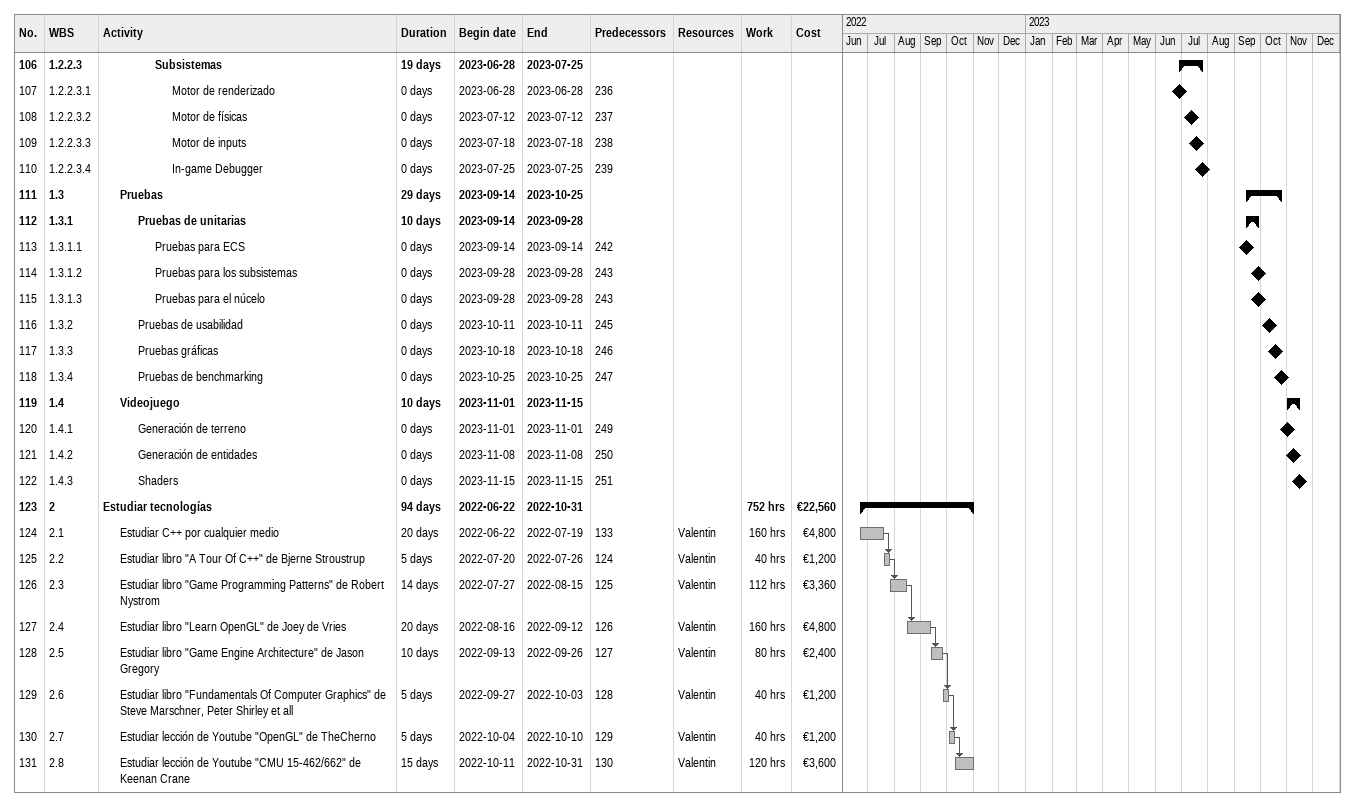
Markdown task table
| ID | WBS | Task | Duration | Start | Finish | Predecessors | Resources | Work (h) | Cost (€) |
|---|---|---|---|---|---|---|---|---|---|
| 106 | 1.2.2.3 | **Subsistemas** | 19d | 2023-06-28 | 2023-07-25 |  |  |  |  |
| 107 | 1.2.2.3.1 | Motor de renderizado | 0d | 2023-06-28 | 2023-06-28 | 236 |  |  |  |
| 108 | 1.2.2.3.2 | Motor de físicas | 0d | 2023-07-12 | 2023-07-12 | 237 |  |  |  |
| 109 | 1.2.2.3.3 | Motor de inputs | 0d | 2023-07-18 | 2023-07-18 | 238 |  |  |  |
| 110 | 1.2.2.3.4 | In-game Debugger | 0d | 2023-07-25 | 2023-07-25 | 239 |  |  |  |
| 111 | 1.3 | **Pruebas** | 29d | 2023-09-14 | 2023-10-25 |  |  |  |  |
| 112 | 1.3.1 | **Pruebas de unitarias** | 10d | 2023-09-14 | 2023-09-28 |  |  |  |  |
| 113 | 1.3.1.1 | Pruebas para ECS | 0d | 2023-09-14 | 2023-09-14 | 242 |  |  |  |
| 114 | 1.3.1.2 | Pruebas para los subsistemas | 0d | 2023-09-28 | 2023-09-28 | 243 |  |  |  |
| 115 | 1.3.1.3 | Pruebas para el núcelo | 0d | 2023-09-28 | 2023-09-28 | 243 |  |  |  |
| 116 | 1.3.2 | Pruebas de usabilidad | 0d | 2023-10-11 | 2023-10-11 | 245 |  |  |  |
| 117 | 1.3.3 | Pruebas gráficas | 0d | 2023-10-18 | 2023-10-18 | 246 |  |  |  |
| 118 | 1.3.4 | Pruebas de benchmarking | 0d | 2023-10-25 | 2023-10-25 | 247 |  |  |  |
| 119 | 1.4 | **Videojuego** | 10d | 2023-11-01 | 2023-11-15 |  |  |  |  |
| 120 | 1.4.1 | Generación de terreno | 0d | 2023-11-01 | 2023-11-01 | 249 |  |  |  |
| 121 | 1.4.2 | Generación de entidades | 0d | 2023-11-08 | 2023-11-08 | 250 |  |  |  |
| 122 | 1.4.3 | Shaders | 0d | 2023-11-15 | 2023-11-15 | 251 |  |  |  |
| 123 | 2 | **Estudiar tecnologías** | 94d | 2022-06-22 | 2022-10-31 |  |  | 752 | 22560 |
| 124 | 2.1 | Estudiar C++ por cualquier medio | 20d | 2022-06-22 | 2022-07-19 | 133 | Valentin | 160 | 4800 |
| 125 | 2.2 | Estudiar libro "A Tour Of C++" de Bjerne Stroustrup | 5d | 2022-07-20 | 2022-07-26 | 124 | Valentin | 40 | 1200 |
| 126 | 2.3 | Estudiar libro "Game Programming Patterns" de Robert Nystrom | 14d | 2022-07-27 | 2022-08-15 | 125 | Valentin | 112 | 3360 |
| 127 | 2.4 | Estudiar libro "Learn OpenGL" de Joey de Vries | 20d | 2022-08-16 | 2022-09-12 | 126 | Valentin | 160 | 4800 |
| 128 | 2.5 | Estudiar libro "Game Engine Architecture" de Jason Gregory | 10d | 2022-09-13 | 2022-09-26 | 127 | Valentin | 80 | 2400 |
| 129 | 2.6 | Estudiar libro "Fundamentals Of Computer Graphics" de Steve Marschner, Peter Shirley et all | 5d | 2022-09-27 | 2022-10-03 | 128 | Valentin | 40 | 1200 |
| 130 | 2.7 | Estudiar lección de Youtube "OpenGL" de TheCherno | 5d | 2022-10-04 | 2022-10-10 | 129 | Valentin | 40 | 1200 |
| 131 | 2.8 | Estudiar lección de Youtube "CMU 15-462/662" de Keenan Crane | 15d | 2022-10-11 | 2022-10-31 | 130 | Valentin | 120 | 3600 |
